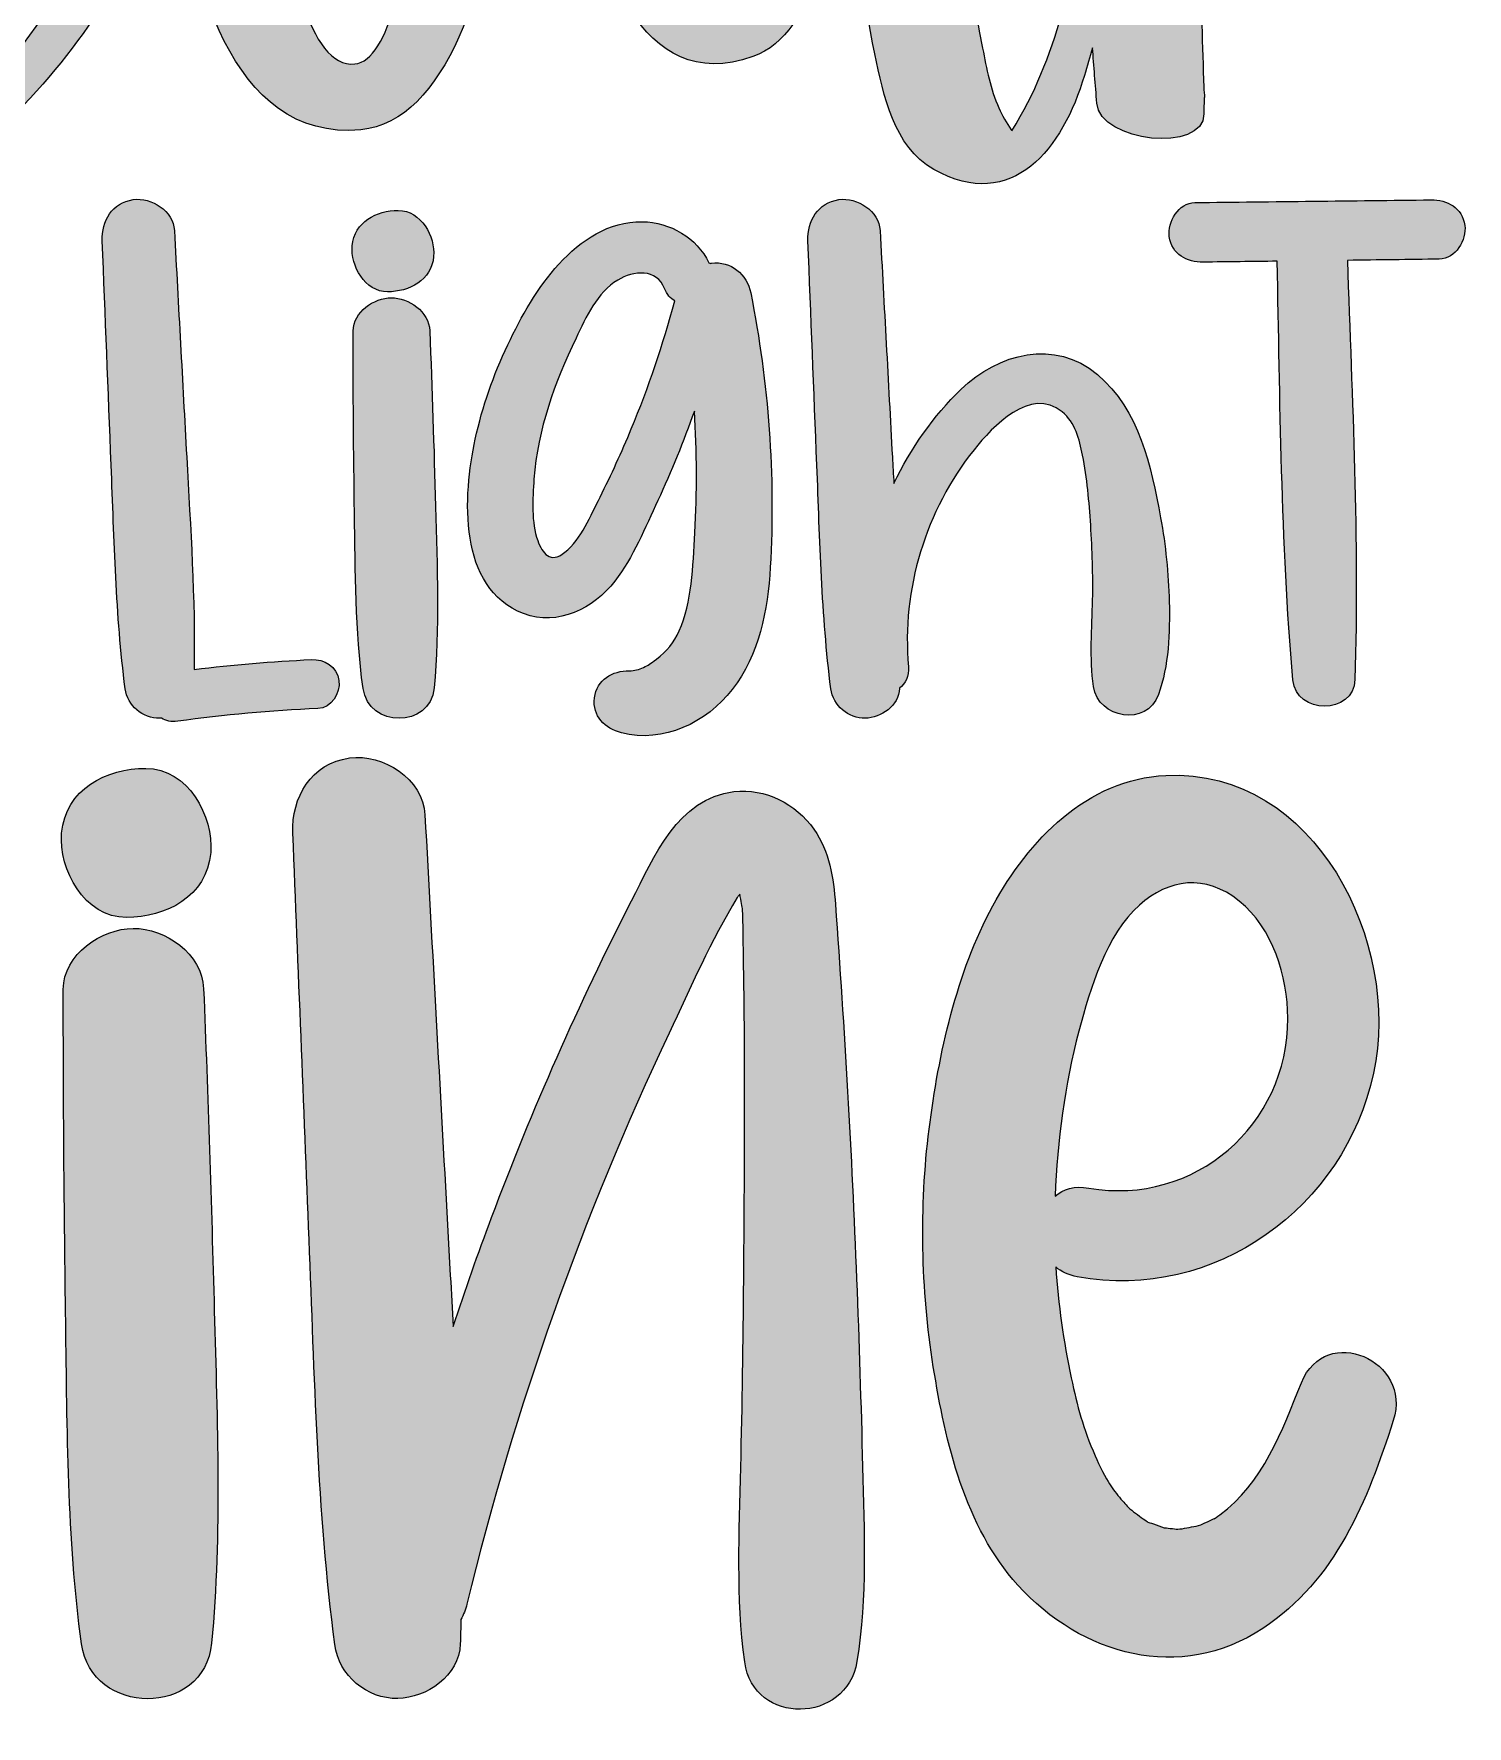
# Model space of a CAD drawing. Header units: inches. Extents: x 83 to 996, y -1024 to -61.
# Drawn here: x 589.5 to 995.8, y -1024.2 to -544.5 of the extents above; entities that cross this region are included whole.
import ezdxf

# ---------------------------------------------------------------- set-up
doc = ezdxf.new("R2010")
doc.units = ezdxf.units.IN
doc.header["$MEASUREMENT"] = 0
doc.layers.add('Layer 1', color=7, linetype='Continuous')

# ---------------------------------------------------------------- blocks, each defined once
blk = doc.blocks.new('block 2')
at = {"layer": 'Layer 1', "true_color": 0x050505}
h = blk.add_hatch(color=18, dxfattribs=at)
h.dxf.hatch_style = 2
edge = h.paths.add_edge_path()
edge.add_spline(control_points=[(586.52, -564.72), (606.58, -543.91), (619.59, -520.45), (630.03, -494.95), (633.44, -526.71), (645.05, -575.29), (682.16, -571.72), (706.24, -569.49), (718.59, -530.09), (722.93, -493.4), (731.02, -489.94), (737.9, -486.05), (743.57, -481.57), (744.05, -486.69), (744.63, -491.8), (745.36, -496.85), (749.13, -522.87), (761.09, -562.52), (793.32, -550.95), (811.97, -544.26), (814.52, -514.09), (823.48, -482.72), (823.32, -488.02), (823.15, -493.48), (823.15, -498.94), (823.18, -516.14), (824.2, -533.31), (827.86, -550.23), (830.37, -562.06), (833.13, -576.36), (844.57, -582.96), (866.95, -595.5), (881.27, -576.87), (887.26, -556.35), (888.03, -553.73), (888.8, -551.11), (889.56, -548.5), (889.98, -553.73), (890.38, -558.95), (890.81, -564.18), (891.64, -575.23), (921.18, -578.46), (921.16, -567.22), (921.12, -565.73), (921.23, -564.07), (921.19, -562.59), (921.19, -562.59), (921.35, -562.58), (921.35, -562.58), (921.33, -561.76), (921.13, -560.6), (921.1, -559.61), (920.56, -536.64), (918.63, -511.23), (921.92, -489.14), (925.71, -434.78), (946.68, -390.47), (964.56, -396.38), (974.08, -399.56), (968.91, -452.15), (957.19, -452.83), (951.25, -453.18), (949.39, -446.62), (951.92, -442.58), (954.91, -437.85), (941.7, -438.42), (939.92, -439.63), (936.27, -444.71), (937.26, -455.59), (944.85, -460.32), (956.32, -467.58), (966.27, -463.14), (976.04, -452.75), (994.47, -433.5), (995.78, -373.76), (968.81, -373.1), (942, -372.43), (928.54, -408.23), (918.19, -437.49), (916.97, -440.83), (915.91, -444.01), (914.85, -447.35), (914.75, -438.58), (914.81, -429.65), (914.87, -421.05), (915.24, -405.83), (914.68, -393.11), (917.46, -375.99), (919.29, -365.35), (895.51, -366.41), (891.12, -374.31), (886.11, -383.56), (884.71, -402.63), (884.33, -417.36), (883.84, -433.58), (884.01, -450.11), (884.5, -466.3), (885.1, -482.99), (886.04, -499.63), (887.17, -516.27), (885.2, -523.86), (883.1, -531.4), (880.93, -538.85), (877.34, -551.03), (873.35, -561.24), (866.73, -572.03), (866.73, -571.86), (866.73, -571.86), (866.56, -571.7), (865.17, -569.76), (863.95, -567.65), (863.06, -565.52), (860.58, -560.31), (859.58, -554.38), (858.41, -548.63), (847.91, -497.35), (858.4, -440.14), (854.33, -388.34), (853.33, -377.29), (823.11, -384), (824.42, -394.38), (824.63, -395.86), (824.67, -397.18), (824.72, -398.67), (825.29, -428.26), (806.44, -531.04), (796.14, -535.16), (784.87, -539.64), (779.98, -514.98), (779.98, -514.98), (776.63, -502.84), (774.92, -490.16), (773.88, -477.62), (772.46, -463.61), (771.03, -406.1), (770.27, -391.9), (769.73, -379.85), (751.04, -385.22), (746.59, -391.14), (740.23, -399.27), (741.32, -424.37), (741.77, -444.21), (741.87, -453.45), (742.18, -462.77), (742.8, -472.06), (737.42, -476.18), (730.87, -479.4), (724.06, -481.79), (724.18, -480.3), (724.3, -478.81), (724.26, -477.49), (726.65, -436.57), (718.2, -409.04), (695.97, -390.7), (682.06, -379.22), (660.88, -378.71), (645.73, -397.04), (631.65, -414.15), (624.41, -438.42), (628.08, -459.59), (619.17, -492.21), (606.48, -521.5), (586.49, -547.36), (586.58, -534.12), (586.51, -521.06), (586.6, -507.83), (586.48, -466.16), (588.52, -430.21), (585.93, -388.61), (585.27, -378.05), (557.02, -373.45), (556.35, -384.06), (554.83, -410.07), (554.32, -436.38), (554.46, -462.67), (552.47, -473.32), (550.14, -483.81), (546.98, -493.99), (543.21, -505.85), (538.95, -517.88), (532.83, -528.82), (528.13, -537.4), (518.19, -552.92), (516.19, -552.32), (505.4, -545.7), (504.36, -528.04), (503.36, -516.99), (502.25, -502.31), (501.47, -487.61), (501.02, -472.74), (500.37, -457.05), (501.78, -411.2), (501.63, -395.49), (501.74, -377.29), (475.12, -372.15), (472.55, -385.63), (469.95, -397.95), (469.49, -420.78), (469.51, -437.65), (469.49, -458.65), (470.14, -479.64), (471.44, -500.6), (473.17, -529.99), (476.31, -567.93), (513.6, -570.59), (528.74, -573.6), (544.97, -547.14), (555.14, -522.68), (555.39, -541.86), (555.64, -560.87), (555.73, -579.89), (524.82, -607.62), (490.92, -634.46), (471.56, -672.1), (460.17, -694.44), (454.56, -721.9), (467.5, -744.82), (478.52, -764.66), (500.23, -771.44), (521.79, -767.97), (550.59, -763.28), (569.26, -746.5), (578.66, -718.76), (587.91, -691.36), (586.67, -661.63), (586.63, -633.19), (586.59, -610.36), (586.56, -587.54), (586.52, -564.72)], knot_values=[0, 0, 0, 0, 1, 1, 1, 2, 2, 2, 3, 3, 3, 4, 4, 4, 5, 5, 5, 6, 6, 6, 7, 7, 7, 8, 8, 8, 9, 9, 9, 10, 10, 10, 11, 11, 11, 12, 12, 12, 13, 13, 13, 14, 14, 14, 15, 15, 15, 16, 16, 16, 17, 17, 17, 18, 18, 18, 19, 19, 19, 20, 20, 20, 21, 21, 21, 22, 22, 22, 23, 23, 23, 24, 24, 24, 25, 25, 25, 26, 26, 26, 27, 27, 27, 28, 28, 28, 29, 29, 29, 30, 30, 30, 31, 31, 31, 32, 32, 32, 33, 33, 33, 34, 34, 34, 35, 35, 35, 36, 36, 36, 37, 37, 37, 38, 38, 38, 39, 39, 39, 40, 40, 40, 41, 41, 41, 42, 42, 42, 43, 43, 43, 44, 44, 44, 45, 45, 45, 46, 46, 46, 47, 47, 47, 48, 48, 48, 49, 49, 49, 50, 50, 50, 51, 51, 51, 52, 52, 52, 53, 53, 53, 54, 54, 54, 55, 55, 55, 56, 56, 56, 57, 57, 57, 58, 58, 58, 59, 59, 59, 60, 60, 60, 61, 61, 61, 62, 62, 62, 63, 63, 63, 64, 64, 64, 65, 65, 65, 66, 66, 66, 67, 67, 67, 68, 68, 68, 69, 69, 69, 70, 70, 70, 71, 71, 71, 72, 72, 72, 73, 73, 73, 74, 74, 74, 75, 75, 75, 76, 76, 76, 76], degree=3, periodic=1)
edge = h.paths.add_edge_path()
edge.add_spline(control_points=[(680.43, -553.08), (667.4, -554.31), (661.17, -523.57), (658.26, -498.69), (669.48, -503.31), (683.39, -503.71), (697.7, -501.12), (695.45, -525.17), (690.33, -552.12), (680.43, -553.08)], knot_values=[0, 0, 0, 0, 1, 1, 1, 2, 2, 2, 3, 3, 3, 3], degree=3, periodic=1)
edge = h.paths.add_edge_path()
edge.add_spline(control_points=[(652.78, -422.12), (659.93, -396.6), (675.32, -380.58), (689.01, -406.29), (699, -424.84), (699.3, -450.8), (699.27, -471.47), (699.39, -475.44), (699.23, -480.9), (698.75, -487.03), (680.76, -488.25), (664.44, -484.28), (656.92, -476.57), (656.58, -476.25), (656.41, -475.92), (656.07, -475.6), (655.98, -472.63), (655.91, -470.32), (655.87, -468.99), (655.59, -465.37), (653.18, -462.3), (649.64, -460.26), (647.39, -446.1), (650.85, -429.29), (652.78, -422.12)], knot_values=[0, 0, 0, 0, 1, 1, 1, 2, 2, 2, 3, 3, 3, 4, 4, 4, 5, 5, 5, 6, 6, 6, 7, 7, 7, 8, 8, 8, 8], degree=3, periodic=1)
edge = h.paths.add_edge_path()
edge.add_spline(control_points=[(555.53, -670.68), (554.63, -695.52), (551.19, -723.57), (533.92, -742.79), (523.52, -754.19), (511.98, -766.28), (495.51, -757.69), (484.25, -751.75), (477.08, -739.24), (474.4, -727.08), (468.25, -698.99), (483.42, -670.57), (499.96, -649.07), (516.36, -628.22), (536, -610.75), (555.64, -593.28), (555.93, -619.07), (556.39, -644.86), (555.53, -670.68)], knot_values=[0, 0, 0, 0, 1, 1, 1, 2, 2, 2, 3, 3, 3, 4, 4, 4, 5, 5, 5, 6, 6, 6, 6], degree=3, periodic=1)
h = blk.add_hatch(color=18, dxfattribs=at)
h.dxf.hatch_style = 2
edge = h.paths.add_edge_path()
edge.add_spline(control_points=[(632.79, -664.48), (631.62, -643.09), (630.46, -621.7), (629.3, -600.3), (629, -594.73), (622.83, -590.79), (617.65, -591.52), (611.66, -592.36), (608.64, -597.58), (608.86, -603.17), (609.7, -624.37), (610.54, -645.57), (611.38, -666.77), (612.22, -687.95), (612.66, -709.11), (615.34, -730.15), (615.96, -734.95), (620.34, -738.6), (625.1, -738.5), (625.29, -738.5), (625.48, -738.48), (625.67, -738.46), (626.88, -739.24), (628.4, -739.62), (630.23, -739.37), (643.43, -737.53), (656.69, -736.33), (670, -735.77), (673.78, -735.62), (676.45, -731.35), (675.96, -727.86), (675.39, -723.81), (671.84, -721.73), (668.05, -721.9), (656.96, -722.38), (645.91, -723.32), (634.9, -724.7), (635.24, -704.59), (633.88, -684.57), (632.79, -664.48)], knot_values=[0, 0, 0, 0, 1, 1, 1, 2, 2, 2, 3, 3, 3, 4, 4, 4, 5, 5, 5, 6, 6, 6, 7, 7, 7, 8, 8, 8, 9, 9, 9, 10, 10, 10, 11, 11, 11, 12, 12, 12, 13, 13, 13, 13], degree=3, periodic=1)
h = blk.add_hatch(color=18, dxfattribs=at)
h.dxf.hatch_style = 2
edge = h.paths.add_edge_path()
edge.add_spline(control_points=[(689.75, -617.66), (695.81, -617.66), (702.22, -614.43), (702.79, -607.62), (703.27, -602.01), (699.26, -594.58), (692.75, -594.58), (686.69, -594.58), (680.29, -597.8), (679.71, -604.62), (679.24, -610.22), (683.24, -617.66), (689.75, -617.66)], knot_values=[0, 0, 0, 0, 1, 1, 1, 2, 2, 2, 3, 3, 3, 4, 4, 4, 4], degree=3, periodic=1)
h = blk.add_hatch(color=18, dxfattribs=at)
h.dxf.hatch_style = 2
edge = h.paths.add_edge_path()
edge.add_spline(control_points=[(856.02, -662.4), (861.31, -655.79), (871.96, -644.38), (881, -651.66), (884.66, -654.61), (885.85, -659.54), (886.74, -663.96), (888.04, -670.46), (888.64, -677.15), (889.06, -683.76), (889.51, -690.89), (889.75, -697.85), (889.61, -704.92), (889.44, -713.08), (888.71, -721.41), (889.87, -729.52), (891.18, -738.66), (904.98, -740.99), (908.26, -731.83), (911.23, -723.53), (911.54, -714.24), (911.32, -705.51), (911.11, -697.54), (910.33, -689.52), (908.88, -681.69), (906.15, -666.87), (902.9, -651.32), (890.95, -641.08), (878.99, -630.83), (862.78, -635.13), (852.33, -645.27), (844.47, -652.88), (838.04, -662.06), (833.26, -671.95), (833.12, -669.46), (832.98, -666.97), (832.84, -664.48), (831.68, -643.09), (830.52, -621.7), (829.36, -600.3), (829.05, -594.73), (822.89, -590.79), (817.7, -591.52), (811.72, -592.36), (808.7, -597.58), (808.92, -603.17), (809.76, -624.37), (810.6, -645.57), (811.44, -666.77), (812.28, -687.95), (812.72, -709.11), (815.4, -730.15), (816.01, -734.95), (820.4, -738.6), (825.16, -738.5), (829.62, -738.41), (834.67, -734.99), (834.83, -730.05), (834.83, -730.04), (834.83, -730.03), (834.83, -730.02), (836.52, -728.71), (837.64, -726.64), (837.4, -723.91), (835.45, -701.96), (842.25, -679.61), (856.02, -662.4)], knot_values=[0, 0, 0, 0, 1, 1, 1, 2, 2, 2, 3, 3, 3, 4, 4, 4, 5, 5, 5, 6, 6, 6, 7, 7, 7, 8, 8, 8, 9, 9, 9, 10, 10, 10, 11, 11, 11, 12, 12, 12, 13, 13, 13, 14, 14, 14, 15, 15, 15, 16, 16, 16, 17, 17, 17, 18, 18, 18, 19, 19, 19, 20, 20, 20, 21, 21, 21, 22, 22, 22, 22], degree=3, periodic=1)
h = blk.add_hatch(color=18, dxfattribs=at)
h.dxf.hatch_style = 2
edge = h.paths.add_edge_path()
edge.add_spline(control_points=[(985.53, -591.6), (963.22, -591.85), (940.91, -592.11), (918.59, -592.36), (913.98, -592.42), (910.76, -597.85), (911.34, -601.99), (912.05, -607.03), (916.34, -609.3), (920.97, -609.24), (927.95, -609.16), (934.93, -609.07), (941.91, -608.98), (942.8, -648.56), (942.93, -688.21), (946.37, -727.66), (947.22, -737.48), (963.66, -737.67), (963.97, -727.57), (965.19, -687.96), (963.19, -648.33), (961.83, -608.73), (970.52, -608.62), (979.2, -608.51), (987.89, -608.4), (992.48, -608.34), (995.69, -602.94), (995.11, -598.82), (994.4, -593.79), (990.13, -591.54), (985.53, -591.6)], knot_values=[0, 0, 0, 0, 1, 1, 1, 2, 2, 2, 3, 3, 3, 4, 4, 4, 5, 5, 5, 6, 6, 6, 7, 7, 7, 8, 8, 8, 9, 9, 9, 10, 10, 10, 10], degree=3, periodic=1)
h = blk.add_hatch(color=18, dxfattribs=at)
h.dxf.hatch_style = 2
edge = h.paths.add_edge_path()
edge.add_spline(control_points=[(772.41, -713.75), (770.93, -717.07), (768.99, -719.48), (765.97, -721.75), (764.12, -723.14), (763.72, -723.44), (762.25, -724.1), (761.11, -724.62), (759.63, -725.13), (758.3, -725.09), (753.53, -724.94), (749.04, -727.66), (748.39, -732.72), (747.71, -737.96), (751.38, -741.42), (756.02, -742.63), (767.95, -745.76), (780.16, -739.72), (787.46, -730.35), (795, -720.67), (797.58, -707.72), (798.24, -695.74), (799.7, -669.7), (797.78, -643.53), (792.69, -617.97), (791.65, -612.73), (787.03, -608.78), (781.53, -609.56), (781.48, -609.56), (781.44, -609.58), (781.4, -609.58), (781.21, -609.53), (781.02, -609.48), (780.83, -609.44), (777.42, -602.32), (769.79, -597.9), (761.94, -597.79), (752.33, -597.66), (744.57, -602.99), (738.29, -609.79), (732.23, -616.36), (727.65, -624.68), (723.81, -632.69), (719.72, -641.22), (716.61, -650.19), (714.6, -659.43), (711.13, -675.39), (709.53, -701.67), (728.3, -708.85), (738, -712.57), (748.2, -707.38), (754.16, -699.65), (759.31, -692.96), (762.82, -684.42), (766.35, -676.8), (770.18, -668.54), (773.64, -660.09), (776.71, -651.49), (777.44, -662.95), (777.49, -674.45), (776.84, -685.95), (776.29, -695.6), (776.02, -705.62), (772.41, -713.75)], knot_values=[0, 0, 0, 0, 1, 1, 1, 2, 2, 2, 3, 3, 3, 4, 4, 4, 5, 5, 5, 6, 6, 6, 7, 7, 7, 8, 8, 8, 9, 9, 9, 10, 10, 10, 11, 11, 11, 12, 12, 12, 13, 13, 13, 14, 14, 14, 15, 15, 15, 16, 16, 16, 17, 17, 17, 18, 18, 18, 19, 19, 19, 20, 20, 20, 21, 21, 21, 21], degree=3, periodic=1)
edge = h.paths.add_edge_path()
edge.add_spline(control_points=[(758.83, -656.51), (756.11, -663.05), (753.16, -669.49), (749.98, -675.81), (747.35, -681.02), (744.68, -687.72), (740, -691.48), (735.83, -694.83), (733.6, -691.73), (732.3, -688.15), (730.48, -683.13), (730.81, -676.27), (731.23, -670.71), (732.3, -656.53), (737.09, -643.52), (743.16, -630.77), (745.99, -624.82), (749.14, -617.91), (754.98, -614.32), (759.4, -611.59), (766.11, -611.05), (768.26, -616.71), (768.91, -618.41), (769.94, -619.56), (771.16, -620.24), (767.79, -632.57), (763.74, -644.69), (758.83, -656.51)], knot_values=[0, 0, 0, 0, 1, 1, 1, 2, 2, 2, 3, 3, 3, 4, 4, 4, 5, 5, 5, 6, 6, 6, 7, 7, 7, 8, 8, 8, 9, 9, 9, 9], degree=3, periodic=1)
h = blk.add_hatch(color=18, dxfattribs=at)
h.dxf.hatch_style = 2
edge = h.paths.add_edge_path()
edge.add_spline(control_points=[(682.78, -730.05), (684.29, -741.23), (701.84, -741.52), (702.92, -729.94), (704.52, -712.85), (703.8, -695.66), (703.34, -678.52), (702.9, -661.9), (702.36, -645.29), (701.69, -628.67), (701.47, -623.25), (695.74, -619.31), (690.78, -619.34), (685.92, -619.37), (679.97, -623.33), (679.97, -628.78), (679.98, -645.96), (680.1, -663.13), (680.35, -680.3), (680.58, -696.92), (680.56, -713.55), (682.78, -730.05)], knot_values=[0, 0, 0, 0, 1, 1, 1, 2, 2, 2, 3, 3, 3, 4, 4, 4, 5, 5, 5, 6, 6, 6, 7, 7, 7, 7], degree=3, periodic=1)
h = blk.add_hatch(color=18, dxfattribs=at)
h.dxf.hatch_style = 2
edge = h.paths.add_edge_path()
edge.add_spline(control_points=[(615.71, -794.99), (626.81, -794.99), (638.55, -789.08), (639.61, -776.6), (640.48, -766.32), (633.14, -752.71), (621.22, -752.71), (610.12, -752.71), (598.38, -758.61), (597.33, -771.1), (596.46, -781.37), (603.79, -794.99), (615.71, -794.99)], knot_values=[0, 0, 0, 0, 1, 1, 1, 2, 2, 2, 3, 3, 3, 4, 4, 4, 4], degree=3, periodic=1)
h = blk.add_hatch(color=18, dxfattribs=at)
h.dxf.hatch_style = 2
edge = h.paths.add_edge_path()
edge.add_spline(control_points=[(822.7, -897.49), (821.31, -862.06), (819.25, -826.62), (816.7, -791.26), (816.16, -783.78), (815.06, -776.25), (810.6, -769.97), (805.48, -762.75), (796.86, -758.25), (787.93, -759.31), (771.99, -761.18), (765.27, -777.81), (758.89, -790.26), (743.97, -819.39), (730.72, -849.38), (719.21, -880.02), (715.37, -890.23), (711.77, -900.53), (708.34, -910.88), (707.81, -901.29), (707.24, -891.7), (706.72, -882.1), (704.59, -843.36), (702.46, -804.61), (700.33, -765.87), (699.76, -755.66), (688.48, -748.45), (678.98, -749.78), (668.02, -751.32), (662.48, -760.89), (662.89, -771.13), (664.43, -809.51), (665.97, -847.9), (667.5, -886.28), (669.04, -924.63), (669.85, -962.96), (674.77, -1001.06), (675.9, -1009.83), (683.91, -1016.53), (692.63, -1016.35), (700.81, -1016.18), (710.05, -1009.92), (710.35, -1000.87), (710.42, -998.57), (710.48, -996.26), (710.53, -993.96), (711.28, -992.61), (711.87, -991.13), (712.24, -989.56), (725.73, -933.86), (745.08, -879.57), (769.54, -827.75), (775.59, -814.92), (781.45, -801.44), (788.86, -789.33), (789.01, -789.09), (789.28, -788.75), (789.59, -788.38), (789.93, -790.2), (790.32, -792.2), (790.35, -792.68), (790.58, -796.99), (790.54, -801.33), (790.62, -805.64), (791.17, -836.31), (790.95, -866.99), (790.69, -897.65), (790.55, -915.38), (790.27, -933.11), (789.88, -950.83), (789.46, -969.35), (788.49, -987.57), (790.99, -1005.99), (793.45, -1024.18), (819.97, -1023.57), (822.8, -1005.82), (825.73, -987.45), (824.86, -969.2), (824.4, -950.66), (823.96, -932.93), (823.39, -915.21), (822.7, -897.49)], knot_values=[0, 0, 0, 0, 1, 1, 1, 2, 2, 2, 3, 3, 3, 4, 4, 4, 5, 5, 5, 6, 6, 6, 7, 7, 7, 8, 8, 8, 9, 9, 9, 10, 10, 10, 11, 11, 11, 12, 12, 12, 13, 13, 13, 14, 14, 14, 15, 15, 15, 16, 16, 16, 17, 17, 17, 18, 18, 18, 19, 19, 19, 20, 20, 20, 21, 21, 21, 22, 22, 22, 23, 23, 23, 24, 24, 24, 25, 25, 25, 26, 26, 26, 27, 27, 27, 27], degree=3, periodic=1)
h = blk.add_hatch(color=18, dxfattribs=at)
h.dxf.hatch_style = 2
edge = h.paths.add_edge_path()
edge.add_spline(control_points=[(948.79, -926.86), (943.41, -940.15), (937.84, -955.63), (925.65, -964.29), (924.8, -964.89), (924.34, -965.23), (924.1, -965.41), (924.23, -965.27), (924.06, -965.25), (922.2, -966.26), (922.18, -966.26), (920.35, -967.03), (920.31, -967.11), (918.58, -967.63), (916.76, -967.86), (915, -968.22), (914.87, -968.25), (913.81, -968.31), (913.28, -968.36), (912.15, -968.18), (909.6, -967.82), (909.88, -967.99), (908.87, -967.66), (907.86, -967.19), (906.87, -966.85), (906, -966.55), (905.53, -966.42), (905.28, -966.38), (905.09, -966.2), (904.7, -965.9), (903.96, -965.39), (902.48, -964.38), (901.01, -963.3), (899.67, -962.1), (899.79, -962.13), (897.88, -960.13), (897.61, -959.81), (896.47, -958.43), (895.36, -957.01), (894.38, -955.5), (893.54, -954.19), (891.43, -950.06), (890.35, -947.61), (886.86, -939.66), (885.3, -933.66), (883.56, -925.46), (881.38, -915.2), (879.85, -904.57), (879.16, -894.04), (880.75, -895.38), (882.78, -896.38), (885.27, -896.83), (924.25, -903.92), (961.04, -877.11), (969.23, -839.12), (977.17, -802.26), (952.84, -752.78), (910.4, -754.71), (888, -755.73), (871.34, -773.18), (861.31, -791.67), (851.03, -810.61), (845.94, -833.71), (843.26, -854.95), (840.46, -877.15), (840.93, -900.21), (844.45, -922.3), (847.88, -943.76), (853.42, -967.62), (868.41, -984.19), (886.4, -1004.06), (914.4, -1012.04), (937.88, -996.46), (958.62, -982.7), (967.53, -960.31), (974.84, -937.56), (980.32, -920.5), (955.68, -909.86), (948.79, -926.86)], knot_values=[0, 0, 0, 0, 1, 1, 1, 2, 2, 2, 3, 3, 3, 4, 4, 4, 5, 5, 5, 6, 6, 6, 7, 7, 7, 8, 8, 8, 9, 9, 9, 10, 10, 10, 11, 11, 11, 12, 12, 12, 13, 13, 13, 14, 14, 14, 15, 15, 15, 16, 16, 16, 17, 17, 17, 18, 18, 18, 19, 19, 19, 20, 20, 20, 21, 21, 21, 22, 22, 22, 23, 23, 23, 24, 24, 24, 25, 25, 25, 26, 26, 26, 26], degree=3, periodic=1)
edge = h.paths.add_edge_path()
edge.add_spline(control_points=[(885.72, -827.19), (888.97, -814.86), (893.47, -799.85), (902.86, -791.48), (911.19, -784.06), (921.5, -782.56), (931.18, -790.33), (940.71, -797.98), (944.87, -811.69), (944.93, -823.54), (945.06, -853.79), (918.42, -876.92), (888.54, -871.66), (884.5, -870.94), (881.27, -871.99), (878.95, -874), (879.62, -858.27), (881.7, -842.4), (885.72, -827.19)], knot_values=[0, 0, 0, 0, 1, 1, 1, 2, 2, 2, 3, 3, 3, 4, 4, 4, 5, 5, 5, 6, 6, 6, 6], degree=3, periodic=1)
h = blk.add_hatch(color=18, dxfattribs=at)
h.dxf.hatch_style = 2
edge = h.paths.add_edge_path()
edge.add_spline(control_points=[(637.59, -815.16), (637.18, -805.22), (626.69, -798.01), (617.61, -798.06), (608.71, -798.12), (597.8, -805.38), (597.8, -815.37), (597.81, -846.83), (598.05, -878.28), (598.49, -909.74), (598.93, -940.17), (598.88, -970.64), (602.96, -1000.85), (605.72, -1021.35), (637.86, -1021.88), (639.84, -1000.66), (642.77, -969.35), (641.45, -937.87), (640.61, -906.48), (639.8, -876.03), (638.82, -845.6), (637.59, -815.16)], knot_values=[0, 0, 0, 0, 1, 1, 1, 2, 2, 2, 3, 3, 3, 4, 4, 4, 5, 5, 5, 6, 6, 6, 7, 7, 7, 7], degree=3, periodic=1)
at = {"layer": 'Layer 1', "lineweight": 0}
for points, knots in [([(586.52, -564.72), (606.58, -543.91), (619.59, -520.45), (630.03, -494.95), (633.44, -526.71), (645.05, -575.29), (682.16, -571.72), (706.24, -569.49), (718.59, -530.09), (722.93, -493.4), (731.02, -489.94), (737.9, -486.05), (743.57, -481.57), (744.05, -486.69), (744.63, -491.8), (745.36, -496.85), (749.13, -522.87), (761.09, -562.52), (793.32, -550.95), (811.97, -544.26), (814.52, -514.09), (823.48, -482.72), (823.32, -488.02), (823.15, -493.48), (823.15, -498.94), (823.18, -516.14), (824.2, -533.31), (827.86, -550.23), (830.37, -562.06), (833.13, -576.36), (844.57, -582.96), (866.95, -595.5), (881.27, -576.87), (887.26, -556.35), (888.03, -553.73), (888.8, -551.11), (889.56, -548.5), (889.98, -553.73), (890.38, -558.95), (890.81, -564.18), (891.64, -575.23), (921.18, -578.46), (921.16, -567.22), (921.12, -565.73), (921.23, -564.07), (921.19, -562.59), (921.19, -562.59), (921.35, -562.58), (921.35, -562.58), (921.33, -561.76), (921.13, -560.6), (921.1, -559.61), (920.56, -536.64), (918.63, -511.23), (921.92, -489.14), (925.71, -434.78), (946.68, -390.47), (964.56, -396.38), (974.08, -399.56), (968.91, -452.15), (957.19, -452.83), (951.25, -453.18), (949.39, -446.62), (951.92, -442.58), (954.91, -437.85), (941.7, -438.42), (939.92, -439.63), (936.27, -444.71), (937.26, -455.59), (944.85, -460.32), (956.32, -467.58), (966.27, -463.14), (976.04, -452.75), (994.47, -433.5), (995.78, -373.76), (968.81, -373.1), (942, -372.43), (928.54, -408.23), (918.19, -437.49), (916.97, -440.83), (915.91, -444.01), (914.85, -447.35), (914.75, -438.58), (914.81, -429.65), (914.87, -421.05), (915.24, -405.83), (914.68, -393.11), (917.46, -375.99), (919.29, -365.35), (895.51, -366.41), (891.12, -374.31), (886.11, -383.56), (884.71, -402.63), (884.33, -417.36), (883.84, -433.58), (884.01, -450.11), (884.5, -466.3), (885.1, -482.99), (886.04, -499.63), (887.17, -516.27), (885.2, -523.86), (883.1, -531.4), (880.93, -538.85), (877.34, -551.03), (873.35, -561.24), (866.73, -572.03), (866.73, -571.86), (866.73, -571.86), (866.56, -571.7), (865.17, -569.76), (863.95, -567.65), (863.06, -565.52), (860.58, -560.31), (859.58, -554.38), (858.41, -548.63), (847.91, -497.35), (858.4, -440.14), (854.33, -388.34), (853.33, -377.29), (823.11, -384), (824.42, -394.38), (824.63, -395.86), (824.67, -397.18), (824.72, -398.67), (825.29, -428.26), (806.44, -531.04), (796.14, -535.16), (784.87, -539.64), (779.98, -514.98), (779.98, -514.98), (776.63, -502.84), (774.92, -490.16), (773.88, -477.62), (772.46, -463.61), (771.03, -406.1), (770.27, -391.9), (769.73, -379.85), (751.04, -385.22), (746.59, -391.14), (740.23, -399.27), (741.32, -424.37), (741.77, -444.21), (741.87, -453.45), (742.18, -462.77), (742.8, -472.06), (737.42, -476.18), (730.87, -479.4), (724.06, -481.79), (724.18, -480.3), (724.3, -478.81), (724.26, -477.49), (726.65, -436.57), (718.2, -409.04), (695.97, -390.7), (682.06, -379.22), (660.88, -378.71), (645.73, -397.04), (631.65, -414.15), (624.41, -438.42), (628.08, -459.59), (619.17, -492.21), (606.48, -521.5), (586.49, -547.36), (586.58, -534.12), (586.51, -521.06), (586.6, -507.83), (586.48, -466.16), (588.52, -430.21), (585.93, -388.61), (585.27, -378.05), (557.02, -373.45), (556.35, -384.06), (554.83, -410.07), (554.32, -436.38), (554.46, -462.67), (552.47, -473.32), (550.14, -483.81), (546.98, -493.99), (543.21, -505.85), (538.95, -517.88), (532.83, -528.82), (528.13, -537.4), (518.19, -552.92), (516.19, -552.32), (505.4, -545.7), (504.36, -528.04), (503.36, -516.99), (502.25, -502.31), (501.47, -487.61), (501.02, -472.74), (500.37, -457.05), (501.78, -411.2), (501.63, -395.49), (501.74, -377.29), (475.12, -372.15), (472.55, -385.63), (469.95, -397.95), (469.49, -420.78), (469.51, -437.65), (469.49, -458.65), (470.14, -479.64), (471.44, -500.6), (473.17, -529.99), (476.31, -567.93), (513.6, -570.59), (528.74, -573.6), (544.97, -547.14), (555.14, -522.68), (555.39, -541.86), (555.64, -560.87), (555.73, -579.89), (524.82, -607.62), (490.92, -634.46), (471.56, -672.1), (460.17, -694.44), (454.56, -721.9), (467.5, -744.82), (478.52, -764.66), (500.23, -771.44), (521.79, -767.97), (550.59, -763.28), (569.26, -746.5), (578.66, -718.76), (587.91, -691.36), (586.67, -661.63), (586.63, -633.19), (586.59, -610.36), (586.56, -587.54), (586.52, -564.72)], [0, 0, 0, 0, 1, 1, 1, 2, 2, 2, 3, 3, 3, 4, 4, 4, 5, 5, 5, 6, 6, 6, 7, 7, 7, 8, 8, 8, 9, 9, 9, 10, 10, 10, 11, 11, 11, 12, 12, 12, 13, 13, 13, 14, 14, 14, 15, 15, 15, 16, 16, 16, 17, 17, 17, 18, 18, 18, 19, 19, 19, 20, 20, 20, 21, 21, 21, 22, 22, 22, 23, 23, 23, 24, 24, 24, 25, 25, 25, 26, 26, 26, 27, 27, 27, 28, 28, 28, 29, 29, 29, 30, 30, 30, 31, 31, 31, 32, 32, 32, 33, 33, 33, 34, 34, 34, 35, 35, 35, 36, 36, 36, 37, 37, 37, 38, 38, 38, 39, 39, 39, 40, 40, 40, 41, 41, 41, 42, 42, 42, 43, 43, 43, 44, 44, 44, 45, 45, 45, 46, 46, 46, 47, 47, 47, 48, 48, 48, 49, 49, 49, 50, 50, 50, 51, 51, 51, 52, 52, 52, 53, 53, 53, 54, 54, 54, 55, 55, 55, 56, 56, 56, 57, 57, 57, 58, 58, 58, 59, 59, 59, 60, 60, 60, 61, 61, 61, 62, 62, 62, 63, 63, 63, 64, 64, 64, 65, 65, 65, 66, 66, 66, 67, 67, 67, 68, 68, 68, 69, 69, 69, 70, 70, 70, 71, 71, 71, 72, 72, 72, 73, 73, 73, 74, 74, 74, 75, 75, 75, 76, 76, 76, 76]), ([(680.43, -553.08), (667.4, -554.31), (661.17, -523.57), (658.26, -498.69), (669.48, -503.31), (683.39, -503.71), (697.7, -501.12), (695.45, -525.17), (690.33, -552.12), (680.43, -553.08)], [0, 0, 0, 0, 1, 1, 1, 2, 2, 2, 3, 3, 3, 3]), ([(632.79, -664.48), (631.62, -643.09), (630.46, -621.7), (629.3, -600.3), (629, -594.73), (622.83, -590.79), (617.65, -591.52), (611.66, -592.36), (608.64, -597.58), (608.86, -603.17), (609.7, -624.37), (610.54, -645.57), (611.38, -666.77), (612.22, -687.95), (612.66, -709.11), (615.34, -730.15), (615.96, -734.95), (620.34, -738.6), (625.1, -738.5), (625.29, -738.5), (625.48, -738.48), (625.67, -738.46), (626.88, -739.24), (628.4, -739.62), (630.23, -739.37), (643.43, -737.53), (656.69, -736.33), (670, -735.77), (673.78, -735.62), (676.45, -731.35), (675.96, -727.86), (675.39, -723.81), (671.84, -721.73), (668.05, -721.9), (656.96, -722.38), (645.91, -723.32), (634.9, -724.7), (635.24, -704.59), (633.88, -684.57), (632.79, -664.48)], [0, 0, 0, 0, 1, 1, 1, 2, 2, 2, 3, 3, 3, 4, 4, 4, 5, 5, 5, 6, 6, 6, 7, 7, 7, 8, 8, 8, 9, 9, 9, 10, 10, 10, 11, 11, 11, 12, 12, 12, 13, 13, 13, 13]), ([(689.75, -617.66), (695.81, -617.66), (702.22, -614.43), (702.79, -607.62), (703.27, -602.01), (699.26, -594.58), (692.75, -594.58), (686.69, -594.58), (680.29, -597.8), (679.71, -604.62), (679.24, -610.22), (683.24, -617.66), (689.75, -617.66)], [0, 0, 0, 0, 1, 1, 1, 2, 2, 2, 3, 3, 3, 4, 4, 4, 4]), ([(856.02, -662.4), (861.31, -655.79), (871.96, -644.38), (881, -651.66), (884.66, -654.61), (885.85, -659.54), (886.74, -663.96), (888.04, -670.46), (888.64, -677.15), (889.06, -683.76), (889.51, -690.89), (889.75, -697.85), (889.61, -704.92), (889.44, -713.08), (888.71, -721.41), (889.87, -729.52), (891.18, -738.66), (904.98, -740.99), (908.26, -731.83), (911.23, -723.53), (911.54, -714.24), (911.32, -705.51), (911.11, -697.54), (910.33, -689.52), (908.88, -681.69), (906.15, -666.87), (902.9, -651.32), (890.95, -641.08), (878.99, -630.83), (862.78, -635.13), (852.33, -645.27), (844.47, -652.88), (838.04, -662.06), (833.26, -671.95), (833.12, -669.46), (832.98, -666.97), (832.84, -664.48), (831.68, -643.09), (830.52, -621.7), (829.36, -600.3), (829.05, -594.73), (822.89, -590.79), (817.7, -591.52), (811.72, -592.36), (808.7, -597.58), (808.92, -603.17), (809.76, -624.37), (810.6, -645.57), (811.44, -666.77), (812.28, -687.95), (812.72, -709.11), (815.4, -730.15), (816.01, -734.95), (820.4, -738.6), (825.16, -738.5), (829.62, -738.41), (834.67, -734.99), (834.83, -730.05), (834.83, -730.04), (834.83, -730.03), (834.83, -730.02), (836.52, -728.71), (837.64, -726.64), (837.4, -723.91), (835.45, -701.96), (842.25, -679.61), (856.02, -662.4)], [0, 0, 0, 0, 1, 1, 1, 2, 2, 2, 3, 3, 3, 4, 4, 4, 5, 5, 5, 6, 6, 6, 7, 7, 7, 8, 8, 8, 9, 9, 9, 10, 10, 10, 11, 11, 11, 12, 12, 12, 13, 13, 13, 14, 14, 14, 15, 15, 15, 16, 16, 16, 17, 17, 17, 18, 18, 18, 19, 19, 19, 20, 20, 20, 21, 21, 21, 22, 22, 22, 22]), ([(985.53, -591.6), (963.22, -591.85), (940.91, -592.11), (918.59, -592.36), (913.98, -592.42), (910.76, -597.85), (911.34, -601.99), (912.05, -607.03), (916.34, -609.3), (920.97, -609.24), (927.95, -609.16), (934.93, -609.07), (941.91, -608.98), (942.8, -648.56), (942.93, -688.21), (946.37, -727.66), (947.22, -737.48), (963.66, -737.67), (963.97, -727.57), (965.19, -687.96), (963.19, -648.33), (961.83, -608.73), (970.52, -608.62), (979.2, -608.51), (987.89, -608.4), (992.48, -608.34), (995.69, -602.94), (995.11, -598.82), (994.4, -593.79), (990.13, -591.54), (985.53, -591.6)], [0, 0, 0, 0, 1, 1, 1, 2, 2, 2, 3, 3, 3, 4, 4, 4, 5, 5, 5, 6, 6, 6, 7, 7, 7, 8, 8, 8, 9, 9, 9, 10, 10, 10, 10]), ([(772.41, -713.75), (770.93, -717.07), (768.99, -719.48), (765.97, -721.75), (764.12, -723.14), (763.72, -723.44), (762.25, -724.1), (761.11, -724.62), (759.63, -725.13), (758.3, -725.09), (753.53, -724.94), (749.04, -727.66), (748.39, -732.72), (747.71, -737.96), (751.38, -741.42), (756.02, -742.63), (767.95, -745.76), (780.16, -739.72), (787.46, -730.35), (795, -720.67), (797.58, -707.72), (798.24, -695.74), (799.7, -669.7), (797.78, -643.53), (792.69, -617.97), (791.65, -612.73), (787.03, -608.78), (781.53, -609.56), (781.48, -609.56), (781.44, -609.58), (781.4, -609.58), (781.21, -609.53), (781.02, -609.48), (780.83, -609.44), (777.42, -602.32), (769.79, -597.9), (761.94, -597.79), (752.33, -597.66), (744.57, -602.99), (738.29, -609.79), (732.23, -616.36), (727.65, -624.68), (723.81, -632.69), (719.72, -641.22), (716.61, -650.19), (714.6, -659.43), (711.13, -675.39), (709.53, -701.67), (728.3, -708.85), (738, -712.57), (748.2, -707.38), (754.16, -699.65), (759.31, -692.96), (762.82, -684.42), (766.35, -676.8), (770.18, -668.54), (773.64, -660.09), (776.71, -651.49), (777.44, -662.95), (777.49, -674.45), (776.84, -685.95), (776.29, -695.6), (776.02, -705.62), (772.41, -713.75)], [0, 0, 0, 0, 1, 1, 1, 2, 2, 2, 3, 3, 3, 4, 4, 4, 5, 5, 5, 6, 6, 6, 7, 7, 7, 8, 8, 8, 9, 9, 9, 10, 10, 10, 11, 11, 11, 12, 12, 12, 13, 13, 13, 14, 14, 14, 15, 15, 15, 16, 16, 16, 17, 17, 17, 18, 18, 18, 19, 19, 19, 20, 20, 20, 21, 21, 21, 21]), ([(758.83, -656.51), (756.11, -663.05), (753.16, -669.49), (749.98, -675.81), (747.35, -681.02), (744.68, -687.72), (740, -691.48), (735.83, -694.83), (733.6, -691.73), (732.3, -688.15), (730.48, -683.13), (730.81, -676.27), (731.23, -670.71), (732.3, -656.53), (737.09, -643.52), (743.16, -630.77), (745.99, -624.82), (749.14, -617.91), (754.98, -614.32), (759.4, -611.59), (766.11, -611.05), (768.26, -616.71), (768.91, -618.41), (769.94, -619.56), (771.16, -620.24), (767.79, -632.57), (763.74, -644.69), (758.83, -656.51)], [0, 0, 0, 0, 1, 1, 1, 2, 2, 2, 3, 3, 3, 4, 4, 4, 5, 5, 5, 6, 6, 6, 7, 7, 7, 8, 8, 8, 9, 9, 9, 9]), ([(682.78, -730.05), (684.29, -741.23), (701.84, -741.52), (702.92, -729.94), (704.52, -712.85), (703.8, -695.66), (703.34, -678.52), (702.9, -661.9), (702.36, -645.29), (701.69, -628.67), (701.47, -623.25), (695.74, -619.31), (690.78, -619.34), (685.92, -619.37), (679.97, -623.33), (679.97, -628.78), (679.98, -645.96), (680.1, -663.13), (680.35, -680.3), (680.58, -696.92), (680.56, -713.55), (682.78, -730.05)], [0, 0, 0, 0, 1, 1, 1, 2, 2, 2, 3, 3, 3, 4, 4, 4, 5, 5, 5, 6, 6, 6, 7, 7, 7, 7]), ([(615.71, -794.99), (626.81, -794.99), (638.55, -789.08), (639.61, -776.6), (640.48, -766.32), (633.14, -752.71), (621.22, -752.71), (610.12, -752.71), (598.38, -758.61), (597.33, -771.1), (596.46, -781.37), (603.79, -794.99), (615.71, -794.99)], [0, 0, 0, 0, 1, 1, 1, 2, 2, 2, 3, 3, 3, 4, 4, 4, 4]), ([(822.7, -897.49), (821.31, -862.06), (819.25, -826.62), (816.7, -791.26), (816.16, -783.78), (815.06, -776.25), (810.6, -769.97), (805.48, -762.75), (796.86, -758.25), (787.93, -759.31), (771.99, -761.18), (765.27, -777.81), (758.89, -790.26), (743.97, -819.39), (730.72, -849.38), (719.21, -880.02), (715.37, -890.23), (711.77, -900.53), (708.34, -910.88), (707.81, -901.29), (707.24, -891.7), (706.72, -882.1), (704.59, -843.36), (702.46, -804.61), (700.33, -765.87), (699.76, -755.66), (688.48, -748.45), (678.98, -749.78), (668.02, -751.32), (662.48, -760.89), (662.89, -771.13), (664.43, -809.51), (665.97, -847.9), (667.5, -886.28), (669.04, -924.63), (669.85, -962.96), (674.77, -1001.06), (675.9, -1009.83), (683.91, -1016.53), (692.63, -1016.35), (700.81, -1016.18), (710.05, -1009.92), (710.35, -1000.87), (710.42, -998.57), (710.48, -996.26), (710.53, -993.96), (711.28, -992.61), (711.87, -991.13), (712.24, -989.56), (725.73, -933.86), (745.08, -879.57), (769.54, -827.75), (775.59, -814.92), (781.45, -801.44), (788.86, -789.33), (789.01, -789.09), (789.28, -788.75), (789.59, -788.38), (789.93, -790.2), (790.32, -792.2), (790.35, -792.68), (790.58, -796.99), (790.54, -801.33), (790.62, -805.64), (791.17, -836.31), (790.95, -866.99), (790.69, -897.65), (790.55, -915.38), (790.27, -933.11), (789.88, -950.83), (789.46, -969.35), (788.49, -987.57), (790.99, -1005.99), (793.45, -1024.18), (819.97, -1023.57), (822.8, -1005.82), (825.73, -987.45), (824.86, -969.2), (824.4, -950.66), (823.96, -932.93), (823.39, -915.21), (822.7, -897.49)], [0, 0, 0, 0, 1, 1, 1, 2, 2, 2, 3, 3, 3, 4, 4, 4, 5, 5, 5, 6, 6, 6, 7, 7, 7, 8, 8, 8, 9, 9, 9, 10, 10, 10, 11, 11, 11, 12, 12, 12, 13, 13, 13, 14, 14, 14, 15, 15, 15, 16, 16, 16, 17, 17, 17, 18, 18, 18, 19, 19, 19, 20, 20, 20, 21, 21, 21, 22, 22, 22, 23, 23, 23, 24, 24, 24, 25, 25, 25, 26, 26, 26, 27, 27, 27, 27]), ([(948.79, -926.86), (943.41, -940.15), (937.84, -955.63), (925.65, -964.29), (924.8, -964.89), (924.34, -965.23), (924.1, -965.41), (924.23, -965.27), (924.06, -965.25), (922.2, -966.26), (922.18, -966.26), (920.35, -967.03), (920.31, -967.11), (918.58, -967.63), (916.76, -967.86), (915, -968.22), (914.87, -968.25), (913.81, -968.31), (913.28, -968.36), (912.15, -968.18), (909.6, -967.82), (909.88, -967.99), (908.87, -967.66), (907.86, -967.19), (906.87, -966.85), (906, -966.55), (905.53, -966.42), (905.28, -966.38), (905.09, -966.2), (904.7, -965.9), (903.96, -965.39), (902.48, -964.38), (901.01, -963.3), (899.67, -962.1), (899.79, -962.13), (897.88, -960.13), (897.61, -959.81), (896.47, -958.43), (895.36, -957.01), (894.38, -955.5), (893.54, -954.19), (891.43, -950.06), (890.35, -947.61), (886.86, -939.66), (885.3, -933.66), (883.56, -925.46), (881.38, -915.2), (879.85, -904.57), (879.16, -894.04), (880.75, -895.38), (882.78, -896.38), (885.27, -896.83), (924.25, -903.92), (961.04, -877.11), (969.23, -839.12), (977.17, -802.26), (952.84, -752.78), (910.4, -754.71), (888, -755.73), (871.34, -773.18), (861.31, -791.67), (851.03, -810.61), (845.94, -833.71), (843.26, -854.95), (840.46, -877.15), (840.93, -900.21), (844.45, -922.3), (847.88, -943.76), (853.42, -967.62), (868.41, -984.19), (886.4, -1004.06), (914.4, -1012.04), (937.88, -996.46), (958.62, -982.7), (967.53, -960.31), (974.84, -937.56), (980.32, -920.5), (955.68, -909.86), (948.79, -926.86)], [0, 0, 0, 0, 1, 1, 1, 2, 2, 2, 3, 3, 3, 4, 4, 4, 5, 5, 5, 6, 6, 6, 7, 7, 7, 8, 8, 8, 9, 9, 9, 10, 10, 10, 11, 11, 11, 12, 12, 12, 13, 13, 13, 14, 14, 14, 15, 15, 15, 16, 16, 16, 17, 17, 17, 18, 18, 18, 19, 19, 19, 20, 20, 20, 21, 21, 21, 22, 22, 22, 23, 23, 23, 24, 24, 24, 25, 25, 25, 26, 26, 26, 26]), ([(885.72, -827.19), (888.97, -814.86), (893.47, -799.85), (902.86, -791.48), (911.19, -784.06), (921.5, -782.56), (931.18, -790.33), (940.71, -797.98), (944.87, -811.69), (944.93, -823.54), (945.06, -853.79), (918.42, -876.92), (888.54, -871.66), (884.5, -870.94), (881.27, -871.99), (878.95, -874), (879.62, -858.27), (881.7, -842.4), (885.72, -827.19)], [0, 0, 0, 0, 1, 1, 1, 2, 2, 2, 3, 3, 3, 4, 4, 4, 5, 5, 5, 6, 6, 6, 6]), ([(637.59, -815.16), (637.18, -805.22), (626.69, -798.01), (617.61, -798.06), (608.71, -798.12), (597.8, -805.38), (597.8, -815.37), (597.81, -846.83), (598.05, -878.28), (598.49, -909.74), (598.93, -940.17), (598.88, -970.64), (602.96, -1000.85), (605.72, -1021.35), (637.86, -1021.88), (639.84, -1000.66), (642.77, -969.35), (641.45, -937.87), (640.61, -906.48), (639.8, -876.03), (638.82, -845.6), (637.59, -815.16)], [0, 0, 0, 0, 1, 1, 1, 2, 2, 2, 3, 3, 3, 4, 4, 4, 5, 5, 5, 6, 6, 6, 7, 7, 7, 7])]:
    blk.add_open_spline(points, degree=3, knots=knots, dxfattribs=at)

msp = doc.modelspace()

# ---------------------------------------------------------------- block references
at = {"layer": 'Layer 1'}
msp.add_blockref('block 2', (0, 0), dxfattribs=at)

doc.saveas('drawing.dxf')
